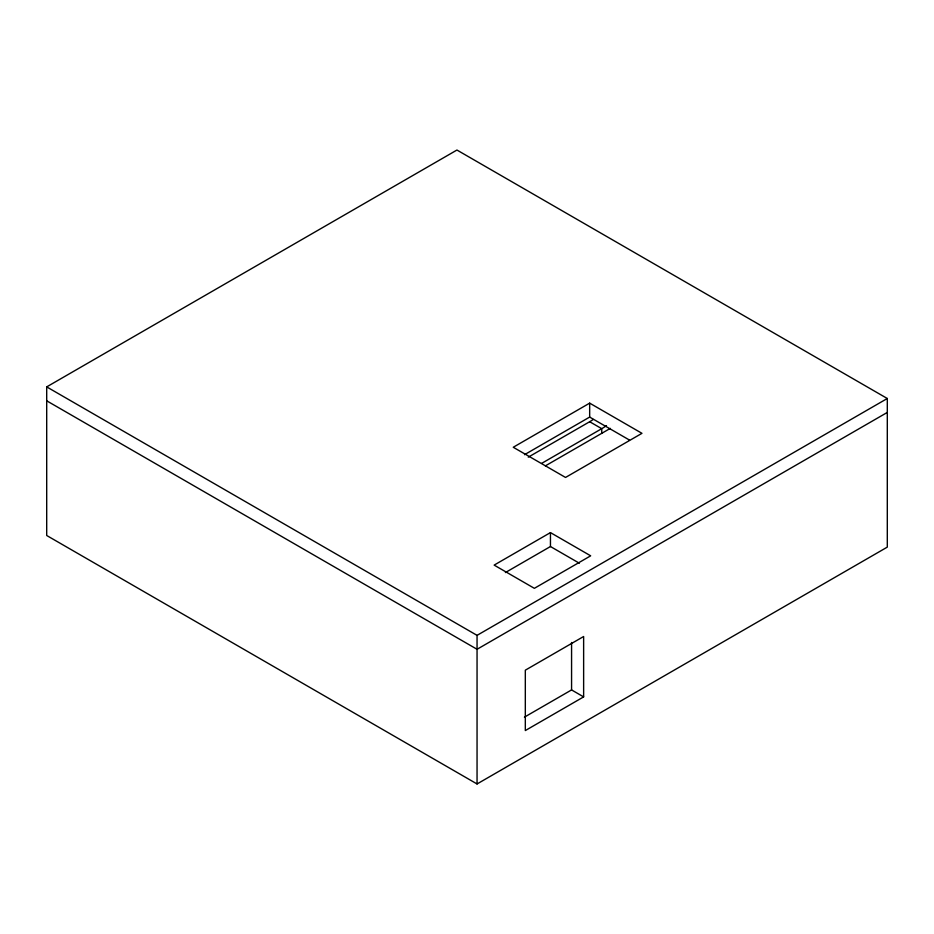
<?xml version="1.0" encoding="UTF-8"?>
<svg xmlns="http://www.w3.org/2000/svg" width="934" height="934" viewBox="0 0 934 934"><rect width="100%" height="100%" fill="white"/><g stroke="black" fill="none" stroke-linecap="round" stroke-linejoin="round"><path stroke-width="1.4" d="M46.7 386.886L456.948 150.035L887.3 398.503L887.3 547.114L477.052 783.965L46.7 535.497L46.7 386.886L477.052 635.354L887.3 398.503M589.669 403.138L513.256 447.258L565.537 477.449L641.962 433.329L589.669 403.138L589.669 417.078L524.523 454.683M528.282 457.158L589.669 421.724A51.195 29.561 -60 0 0 593.218 419.471M541.603 463.404L601.741 428.683A51.195 29.561 -60 0 0 606.458 425.6M545.363 465.879L610.346 428.367M550.453 532.602L494.144 565.105L534.365 588.327L590.673 555.823L550.453 532.602L550.453 546.53L505.411 572.542M887.3 412.431L477.052 649.282L46.7 400.814M524.418 717.149L571.573 689.922L583.633 696.892L583.633 636.509L525.317 670.18L525.317 730.563L583.633 696.892M589.669 417.078L629.504 440.077M589.669 421.724L601.741 428.683L601.741 433.329M550.453 546.53L579.36 563.225M571.573 642.487L571.573 689.922M477.052 635.354L477.052 783.965"/></g></svg>
